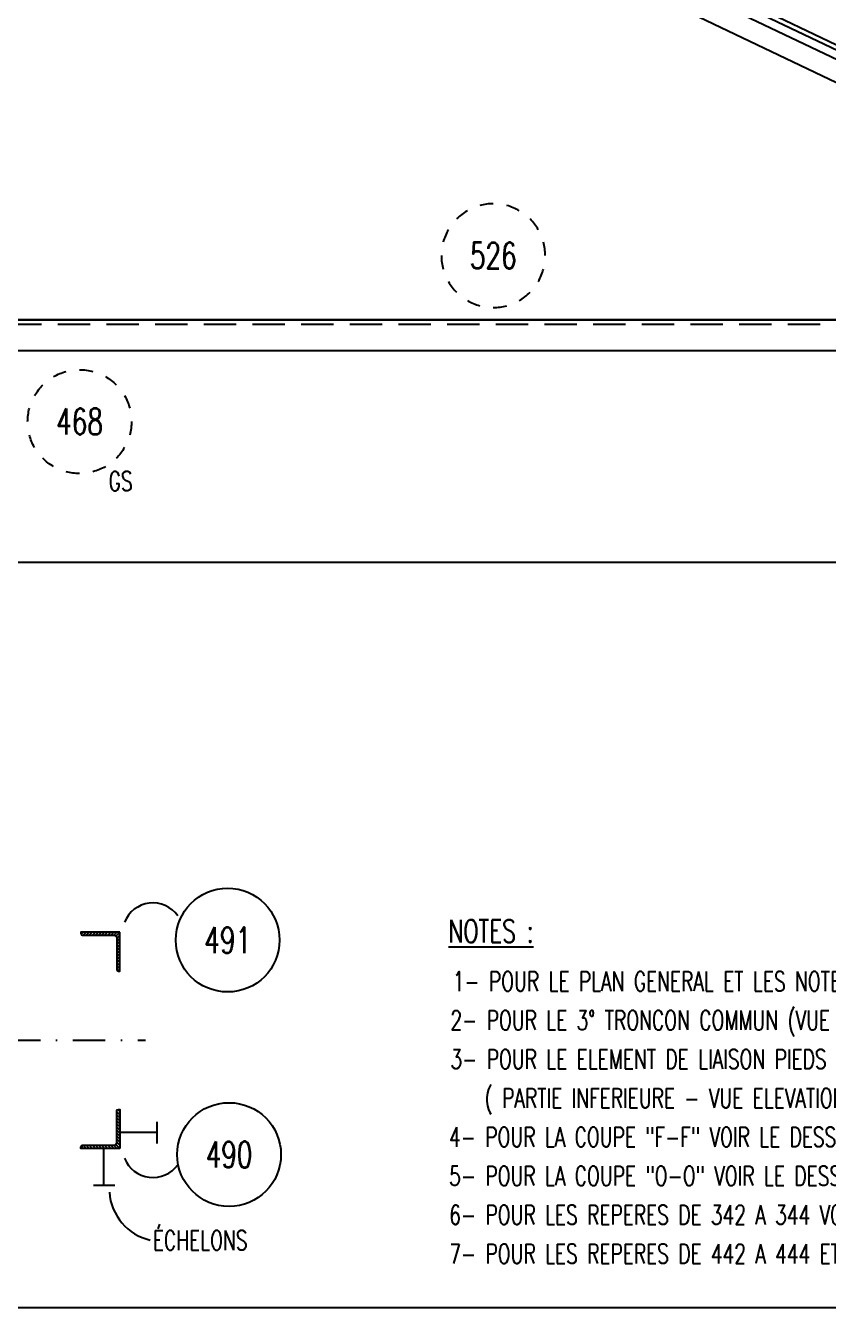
# Model space of a CAD drawing. Extents: x 550527 to 570802, y -80343 to -65993.
# Drawn here: x 561356 to 564448, y -80343 to -75404 of the extents above; entities that cross this region are included whole.
import ezdxf
from ezdxf.enums import TextEntityAlignment as Align

# ---------------------------------------------------------------- set-up
doc = ezdxf.new("R2010")
doc.units = 0
doc.header["$LTSCALE"] = 250
doc.header["$MEASUREMENT"] = 0
doc.linetypes.add('DASHDOT', pattern=[1, 0.5, -0.25, 0, -0.25])
doc.linetypes.add('DASHED', pattern=[0.75, 0.5, -0.25])
doc.layers.get('0').update_dxf_attribs({"linetype": 'CONTINUOUS'})
doc.layers.get('DEFPOINTS').update_dxf_attribs({"linetype": 'CONTINUOUS'})
for name, color, linetype in [('ASSI', 6, 'CONTINUOUS'), ('BOLLINI_1', 7, 'CONTINUOUS'), ('LINEA_ANG', 2, 'CONTINUOUS'), ('LM', 7, 'CONTINUOUS'), ('LS', 7, 'CONTINUOUS'), ('MZ', 6, 'DASHDOT'), ('NOTATION', 2, 'CONTINUOUS'), ('QT_MPR', 7, 'CONTINUOUS'), ('TRAT-Y', 7, 'DASHED')]:
    doc.layers.add(name, color=color, linetype=linetype)
doc.styles.add('QUOTE', font='ROMANS8.SHX', dxfattribs={"width": 0.7})
doc.styles.add('RQL', font='ROMANS8.SHX', dxfattribs={"width": 0.7})
doc.styles.add('RS', font='ROMANS8.shx', dxfattribs={"width": 0.7})
doc.styles.get("Standard").update_dxf_attribs({"font": 'ROMANS8.SHX', "width": 0.7})
doc.dimstyles.new('TRATTO', dxfattribs={"dimscale": 0, "dimtxt": 75, "dimasz": 50, "dimexe": 0, "dimexo": 0, "dimgap": 10, "dimtad": 1, "dimrnd": 0.5, "dimdsep": 46, "dimtxsty": 'RS', "dimblk1": 'OBLIQUE', "dimblk2": 'OBLIQUE', "dimsah": 1, "dimcen": 0.09, "dimclrd": 2, "dimclre": 2, "dimclrt": 7, "dimadec": 0, "dimazin": 0, "dimtfac": 1, "dimtix": 1, "dimtmove": 2, "dimatfit": 3, "dimfxl": 1, "dimtolj": 1, "dimtzin": 0, "dimarcsym": 0})

# ---------------------------------------------------------------- blocks, each defined once
blk = doc.blocks.new('*X21')
at = {"color": 0}
for p, q in [((117084.5, -38783), (117089.4, -38778.2)), ((117084.5, -38790.1), (117091.5, -38783.1)), ((117084.5, -38797.2), (117091.5, -38790.2)), ((117084.5, -38804.3), (117091.5, -38797.3)), ((117084.5, -38811.3), (117091.5, -38804.3)), ((117084.5, -38818.4), (117091.5, -38811.4)), ((117084.5, -38825.5), (117091.5, -38818.5)), ((117084.5, -38832.5), (117091.5, -38825.5)), ((117084.5, -38839.6), (117091.5, -38832.6)), ((117084.5, -38846.7), (117091.5, -38839.7)), ((117084.5, -38853.8), (117091.5, -38846.8)), ((117084.5, -38860.8), (117091.5, -38853.8)), ((117084.5, -38867.9), (117093.6, -38858.8)), ((117091.6, -38867.9), (117098.6, -38860.9)), ((117098.7, -38867.9), (117105.7, -38860.9)), ((117105.7, -38867.9), (117112.7, -38860.9)), ((117112.8, -38867.9), (117119.8, -38860.9)), ((117119.9, -38867.9), (117126.9, -38860.9)), ((117126.9, -38867.9), (117133.9, -38860.9)), ((117134, -38867.9), (117141, -38860.9)), ((117141.1, -38867.9), (117148.1, -38860.9)), ((117148.2, -38867.9), (117155.2, -38860.9)), ((117155.2, -38867.9), (117162.2, -38860.9)), ((117162.3, -38867.9), (117169.3, -38860.9)), ((117169.4, -38867.9), (117174.2, -38863))]:
    blk.add_line(p, q, dxfattribs=at)
blk = doc.blocks.new('xxx')
blk.add_circle((0, 0), 8)
at = {"color": 3, "style": 'RQL', "width": 0.7}
blk.add_attdef('POS', text='', height=4, dxfattribs=at).set_placement((0, 0), align=Align.MIDDLE)
at = {"style": 'RQL', "width": 0.7, "flags": 1}
for tag, p in [('POS1', (-0.39, -5.42)), ('TIPO', (-0.39, -8.66))]:
    blk.add_attdef(tag, p, '', height=2, dxfattribs=at)
blk = doc.blocks.new('ASSE98')
blk.add_line((0, 0), (1, 0))
at = {"color": 7, "style": 'QUOTE', "width": 0.5, "flags": 1}
for tag, p in [('TI', (1.38308, 6.82731)), ('DI_S', (1.38308, 6.42178)), ('D_S', (1.38308, 6.02092)), ('E_S', (1.38308, 5.68065)), ('NFORI', (1.36454, 5.29792)), ('ALAR', (1.36349, 4.93246)), ('FAM', (1.3775, 4.54645)), ('ALA', (1.38308, 4.19257)), ('DISP2', (1.38308, 3.84971)), ('DISP1', (1.38308, 3.50686)), ('PINZAF', (1.38308, 3.164)), ('PINZAI', (1.38308, 2.82114)), ('TRP', (1.38308, 2.47829)), ('NP', (1.38308, 2.13543)), ('SV', (1.38308, 1.79257)), ('PESO', (1.38308, 1.44971)), ('QUA', (1.38308, 1.10686)), ('LUN', (1.38308, 0.764)), ('PROF', (1.38308, 0.42114)), ('POS', (1.38308, 0.07829))]:
    blk.add_attdef(tag, p, '', height=0.2, dxfattribs=at)
at = {"color": 7, "flags": 1}
for tag, p in [('LAV1', (3.07431, 6.82847)), ('LAV2', (3.07431, 6.49513)), ('LAV3', (3.07431, 6.1618)), ('LAV4', (3.07431, 5.82847)), ('LAV5', (3.07431, 5.49513)), ('LAV6', (3.07431, 5.1618)), ('LAV7', (3.07431, 4.82847)), ('LAV8', (3.07431, 4.49513)), ('LAV9', (3.07431, 4.1618)), ('LAV10', (3.07431, 3.82847))]:
    blk.add_attdef(tag, p, '', height=0.2, dxfattribs=at)
blk = doc.blocks.new('_OBLIQUE')
at = {"color": 0, "linetype": 'ByBlock'}
blk.add_line((-0.5, -0.5), (0.5, 0.5), dxfattribs=at)
blk = doc.blocks.new('*D32')
at = {"layer": 'DEFPOINTS', "color": 0, "transparency": 16777216}
for p in [(552705.6, -76584.4), (566526.3, -76584.4), (566526.3, -77472.4)]:
    blk.add_point(p, dxfattribs=at)
at = {"layer": 'LS', "color": 2, "lineweight": -2, "transparency": 16777216}
for p, q in [((552705.6, -76584.4), (552705.6, -77472.4)), ((566526.3, -76584.4), (566526.3, -77472.4)), ((552705.6, -77472.4), (566526.3, -77472.4))]:
    blk.add_line(p, q, dxfattribs=at)
at = {"layer": 'LS', "color": 2, "lineweight": -2, "transparency": 16777216, "xscale": 50, "yscale": 50, "zscale": 50, "rotation": 180}
blk.add_blockref('_OBLIQUE', (552705.6, -77472.4), dxfattribs=at)
at = {"layer": 'LS', "color": 2, "lineweight": -2, "transparency": 16777216, "xscale": 50, "yscale": 50, "zscale": 50}
blk.add_blockref('_OBLIQUE', (566526.3, -77472.4), dxfattribs=at)
at = {"layer": 'LS', "color": 7, "transparency": 16777216, "insert": (559616, -77421.3), "char_height": 75, "attachment_point": 5, "style": 'RS'}
blk.add_mtext('\\A1;13821 SUR TRUSQ. 75', dxfattribs=at)
blk = doc.blocks.new('*D136')
at = {"layer": 'DEFPOINTS', "color": 0, "transparency": 16777216}
for p in [(563504.7, -74015.5), (563094.6, -74873.3), (566423.1, -76498.1)]:
    blk.add_point(p, dxfattribs=at)
at = {"layer": 'QT_MPR', "color": 2, "lineweight": -2, "transparency": 16777216}
for p, q in [((563094.6, -74873.3), (563504.7, -74015.5)), ((566846.2, -75613.3), (563504.7, -74015.5)), ((566423.1, -76498.1), (566846.2, -75613.3))]:
    blk.add_line(p, q, dxfattribs=at)
at = {"layer": 'QT_MPR', "color": 2, "lineweight": -2, "transparency": 16777216, "xscale": 50, "yscale": 50, "zscale": 50}
for p, rotation in [((563504.7, -74015.5), 154.4452145036461), ((566846.2, -75613.3), 334.4452145036461)]:
    blk.add_blockref('_OBLIQUE', p, dxfattribs=dict(at, rotation=rotation))
at = {"layer": 'QT_MPR', "color": 7, "transparency": 16777216, "insert": (565155.4, -74737.5), "char_height": 75, "attachment_point": 5, "rotation": 334.4452, "style": 'RS'}
blk.add_mtext('\\A1;3703.5', dxfattribs=at)
blk = doc.blocks.new('zzz')
at = {"linetype": 'Continuous'}
for start, end in [(90, 105), (120, 135), (60, 75), (150, 165), (30, 45), (0, 15), (180, 195), (330, 345), (210, 225), (300, 315), (240, 255), (270, 285)]:
    blk.add_arc((0, 0), 8, start, end, dxfattribs=at)
at = {"color": 3, "style": 'RQL', "width": 0.7}
blk.add_attdef('POS1', text='', height=4, dxfattribs=at).set_placement((0, 0), align=Align.MIDDLE)
at = {"style": 'RQL', "width": 0.7, "flags": 1}
blk.add_attdef('TIPO', (0, -8), '', height=3, dxfattribs=at)

msp = doc.modelspace()

# ---------------------------------------------------------------- linework, layer by layer
at = {"layer": 'LINEA_ANG'}
for p, q in [((566533.067, -76481.136), (559296.736, -73021.085)), ((566540.832, -76464.897), (559304.5, -73004.846)), ((559248.422, -73122.129), (566484.753, -76582.179)), ((560541.85, -76537.415), (566541.85, -76537.415)), ((566413.85, -76657.415), (560541.85, -76657.415))]:
    msp.add_line(p, q, dxfattribs=at)
at = {"layer": 'LM'}
for p, q in [((561718.629, -79667.688), (561861.87, -79667.688)), ((561655.703, -79730.613), (561655.703, -79873.855))]:
    msp.add_line(p, q, dxfattribs=at)
at = {"layer": 'LS', "color": 6}
msp.add_line((566494.596, -76499.003), (562683.224, -74676.596), dxfattribs=at)
at = {"layer": 'LS', "color": 0}
for p, q in [((561861.87, -79711.839), (561861.87, -79628.731)), ((561699.854, -79873.855), (561616.746, -79873.855))]:
    msp.add_line(p, q, dxfattribs=at)
at = {"layer": 'LS', "color": 8}
msp.add_lwpolyline([(550527.43, -65993.396), (550527.43, -80343.396), (566427.43, -80343.396), (566427.43, -78343.396), (570802.43, -78343.396), (570802.43, -65993.396), (550527.43, -65993.396)], close=True, dxfattribs=at)
at = {"layer": 'LS', "color": 6}
for points in [[(561718.651, -78897.325), (561568.651, -78897.325), (561568.651, -78903.158, 0.41421356), (561574.484, -78908.992), (561695.318, -78908.992, -0.41421356), (561706.984, -78920.658), (561706.984, -79041.492, 0.41421356), (561712.818, -79047.325), (561718.651, -79047.325)], [(561718.651, -79730.613), (561568.651, -79730.613), (561568.651, -79724.78, -0.41421356), (561574.484, -79718.947), (561695.318, -79718.947, 0.41421356), (561706.984, -79707.28), (561706.984, -79586.447, -0.41421356), (561712.818, -79580.613), (561718.651, -79580.613)]]:
    msp.add_lwpolyline(points, format="xyb", close=True, dxfattribs=at)
for centre, radius, start, end in [((561846.047, -78902.172), 117.292, 35.406524, 158.449598), ((561846.047, -79725.766), 117.292, 201.550402, 324.593476), ((561881.077, -79885.941), 203.379, 183.979904, 257.138908)]:
    msp.add_arc(centre, radius, start, end, dxfattribs=at)
at = {"layer": 'MZ'}
msp.add_line((560787.237, -79313.969), (561816.732, -79313.969), dxfattribs=at)
at = {"layer": 'TRAT-Y'}
msp.add_line((560541.85, -76554.415), (566541.85, -76554.415), dxfattribs=at)

# ---------------------------------------------------------------- block references
at = {"layer": 'ASSI'}
for p, xscale, rotation in [((566540.832, -76464.897), 8021, 154.4452145036461), ((566541.85, -76537.415), 6000, 180)]:
    msp.add_blockref('ASSE98', p, dxfattribs=dict(at, xscale=xscale, rotation=rotation))
at = {"layer": 'BOLLINI_1', "xscale": 24.99937500008568, "yscale": 24.99937500008568, "zscale": 24.99937500008568}
for p, values in [((562133.948, -78928.057), {'POS': '491'}), ((562139.279, -79754.711), {'POS': '490'})]:
    msp.add_blockref('xxx', p, dxfattribs=at).add_auto_attribs(values)
at = {"layer": 'LS', "color": 6, "xscale": 25, "yscale": 25, "zscale": 25}
msp.add_blockref('zzz', (563157.304, -76290.5), dxfattribs=at).add_auto_attribs({'POS1': '526'})
at = {"layer": 'LS', "color": 6}
ref = msp.add_blockref('zzz', (561563.321, -76930.011), dxfattribs=dict(at, xscale=-25, yscale=25, zscale=25))
ref.add_attrib('POS1', '468', dxfattribs={"layer": '0', "color": 3, "height": 100, "style": 'RQL', "width": 0.7}).set_placement((561563.321, -76930.011), align=Align.MIDDLE)
at = {"layer": 'LS', "color": 6, "xscale": 1.66666666666625, "yscale": 1.66666666666625, "zscale": 1.66666666666625, "rotation": 180}
msp.add_blockref('*X21', (756859.487, -143677.135), dxfattribs=at)
at = {"layer": 'LS', "color": 6, "xscale": -1.66666666666625, "yscale": 1.66666666666625, "zscale": 1.66666666666625}
msp.add_blockref('*X21', (756859.487, -14950.804), dxfattribs=at)

# ---------------------------------------------------------------- texts
at = {"color": 7, "style": 'RS', "width": 0.7}
msp.add_text('ÉCHELONS', height=75, dxfattribs=at).set_placement((561845.71, -80122.665))
at = {"layer": 'LM', "color": 0, "style": 'RS', "width": 0.7}
for s, p in [('1- POUR LE PLAN GENERAL ET LES NOTES GENERALES VOIR LE DESSIN N%%D. 001', (563000.861, -79124.411)), ('2- POUR LE 3° TRONCON COMMUN (VUE ELEVATION) VOIR LE DESSIN N.° 013', (562992.189, -79274.411)), ('3- POUR LE ELEMENT DE LIAISON PIEDS FUT POUR BASE H=+9', (562992.189, -79424.411)), ('   ( PARTIE INFERIEURE - VUE ELEVATION ) VOIR LE DESSIN N.° 023', (563006.218, -79574.411)), ('4- POUR LA COUPE "F-F" VOIR LE DESSIN N.° 014', (562986.691, -79724.411)), ('5- POUR LA COUPE "O-O" VOIR LE DESSIN N.° 024', (562987.116, -79874.411)), ('6- POUR LES REPERES DE 342 A 344 VOIR LE DESSIN N.° 013', (562987.541, -80024.411)), ('7- POUR LES REPERES DE 442 A 444 ET 448 VOIR LE DESSIN N.° 019', (562987.541, -80174.411))]:
    msp.add_text(s, height=75, dxfattribs=at).set_placement(p)
at = {"layer": 'LS', "style": 'RS', "width": 0.7}
msp.add_text('GS', height=75, dxfattribs=at).set_placement((561675.384, -77197.17))
at = {"layer": 'NOTATION', "color": 0, "style": 'RS', "width": 0.7}
msp.add_text('%%uNOTES :', height=87.5, dxfattribs=at).set_placement((562984.495, -78937.159))

# ---------------------------------------------------------------- dimensions: what is measured, and where the dimension line sits
at = {"layer": 'LS', "color": 6}
dim = msp.add_linear_dim(base=(566526.344, -77472.351), p1=(552705.578, -76584.415), p2=(566526.344, -76584.415), text='<> SUR TRUSQ. 75', dimstyle='TRATTO', override={"dimscale": 1}, dxfattribs=at)
dim.commit()
dim.dimension.update_dxf_attribs({"geometry": '*D32', "text_midpoint": (559615.961, -77421.279)})
at = {"layer": 'QT_MPR'}
dim = msp.add_linear_dim(base=(563504.745, -74015.522), p1=(566423.14, -76498.09), p2=(563094.601, -74873.296), angle=334.445215, text='3703.5', dimstyle='TRATTO', override={"dimscale": 1}, dxfattribs=at)
dim.commit()
dim.dimension.update_dxf_attribs({"geometry": '*D136', "text_midpoint": (565155.434, -74737.5), "dimtype": 160})

doc.saveas('drawing.dxf')
